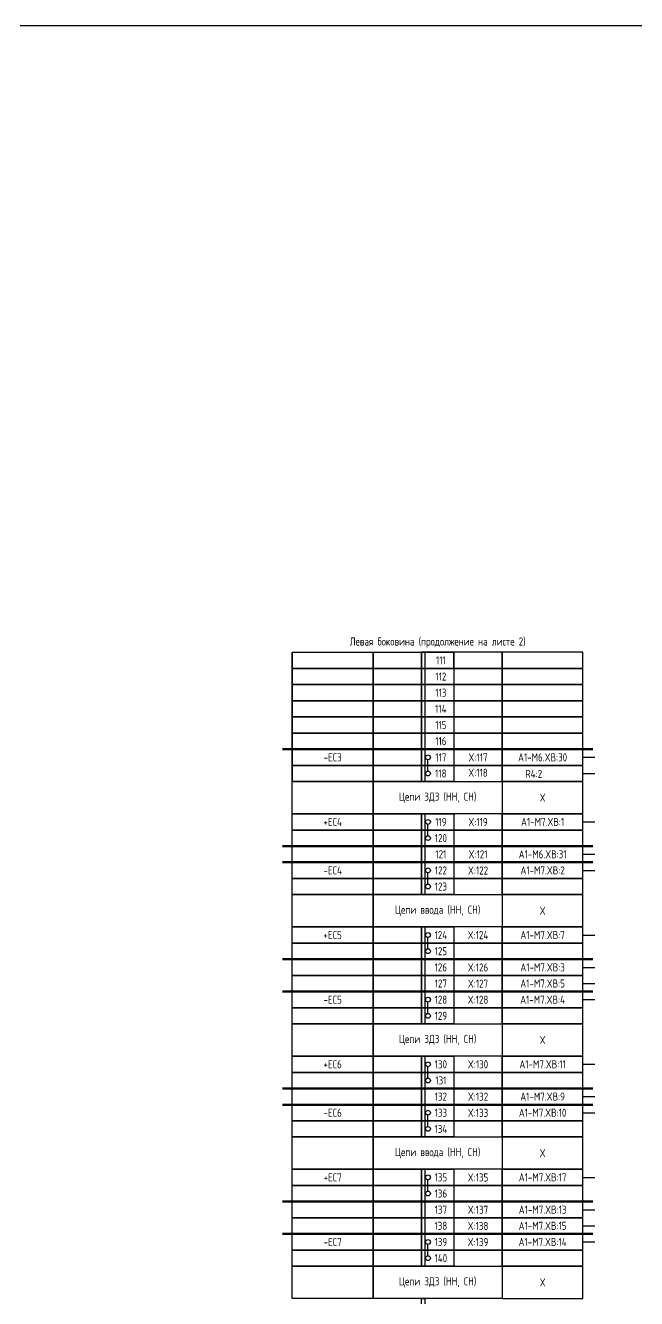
# Model space of a CAD drawing. Header units: millimetres. Extents: x -1533 to 5846, y -90 to 586.
# Drawn here: x 5182.4 to 5371.6, y 192 to 586 of the extents above; entities that cross this region are included whole.
import ezdxf

# ---------------------------------------------------------------- set-up
doc = ezdxf.new("R2010")
doc.units = ezdxf.units.MM
doc.styles.add('Gost_type_A', font='GOST_A.TTF')

msp = doc.modelspace()

# ---------------------------------------------------------------- linework, layer by layer
at = {"color": 5}
msp.add_line((5265, 392), (5265, 352), dxfattribs=at)
for p, q in [((5306, 392), (5306, 352)), ((5355, 359.5), (5358.62, 359.5)), ((5355, 354.5), (5358.62, 354.5)), ((5355, 339.5), (5358.62, 339.5)), ((5355, 329.5), (5358.62, 329.5)), ((5355, 324.5), (5358.62, 324.5)), ((5355, 304.5), (5358.62, 304.5)), ((5355, 294.5), (5358.62, 294.5)), ((5355, 289.5), (5358.62, 289.5)), ((5355, 284.5), (5358.62, 284.5)), ((5355, 264.5), (5358.62, 264.5)), ((5355, 254.5), (5358.62, 254.5)), ((5355, 249.5), (5358.62, 249.5)), ((5355, 229.5), (5358.62, 229.5)), ((5355, 219.5), (5358.62, 219.5)), ((5355, 214.5), (5358.62, 214.5)), ((5355, 209.5), (5358.62, 209.5))]:
    msp.add_line(p, q)
at = {"lineweight": 50}
for p, q in [((5262, 362), (5358, 362)), ((5262, 332), (5358, 332)), ((5262, 327), (5358, 327)), ((5262, 297), (5358, 297)), ((5262, 287), (5358, 287)), ((5262, 257), (5358, 257)), ((5262, 252), (5358, 252)), ((5262, 222), (5358, 222)), ((5262, 212), (5358, 212))]:
    msp.add_line(p, q, dxfattribs=at)
at = {"color": 7, "lineweight": -2}
for p, q in [((5307, 355.25), (5307, 358.75)), ((5307, 335.25), (5307, 338.75)), ((5307, 320.25), (5307, 323.75)), ((5307, 300.25), (5307, 303.75)), ((5307, 280.25), (5307, 283.75)), ((5307, 260.25), (5307, 263.75)), ((5307, 245.25), (5307, 248.75)), ((5307, 225.25), (5307, 228.75)), ((5307, 205.25), (5307, 208.75))]:
    msp.add_line(p, q, dxfattribs=at)
for points in [[(-1533, 586), (5845.64, 586), (5845.64, -90), (-1533, -90)], [(5265, 392), (5290, 392), (5290, 387), (5265, 387)], [(5265, 392), (5290, 392), (5290, 387), (5265, 387)], [(5290, 392), (5305, 392), (5305, 387), (5290, 387)], [(5315, 392), (5305, 392), (5305, 387), (5315, 387)], [(5305, 392), (5315, 392), (5315, 387), (5305, 387)], [(5330, 392), (5315, 392), (5315, 387), (5330, 387)], [(5330, 392), (5315, 392), (5315, 387), (5330, 387)], [(5355, 392), (5330, 392), (5330, 387), (5355, 387)], [(5355, 392), (5330, 392), (5330, 387), (5355, 387)], [(5265, 387), (5290, 387), (5290, 382), (5265, 382)], [(5290, 387), (5305, 387), (5305, 382), (5290, 382)], [(5305, 387), (5315, 387), (5315, 382), (5305, 382)], [(5330, 387), (5315, 387), (5315, 382), (5330, 382)], [(5355, 387), (5330, 387), (5330, 382), (5355, 382)], [(5265, 382), (5290, 382), (5290, 377), (5265, 377)], [(5290, 382), (5305, 382), (5305, 377), (5290, 377)], [(5305, 382), (5315, 382), (5315, 377), (5305, 377)], [(5330, 382), (5315, 382), (5315, 377), (5330, 377)], [(5355, 382), (5330, 382), (5330, 377), (5355, 377)], [(5265, 377), (5290, 377), (5290, 372), (5265, 372)], [(5290, 377), (5305, 377), (5305, 372), (5290, 372)], [(5305, 377), (5315, 377), (5315, 372), (5305, 372)], [(5330, 377), (5315, 377), (5315, 372), (5330, 372)], [(5355, 377), (5330, 377), (5330, 372), (5355, 372)], [(5265, 372), (5290, 372), (5290, 367), (5265, 367)], [(5290, 372), (5305, 372), (5305, 367), (5290, 367)], [(5305, 372), (5315, 372), (5315, 367), (5305, 367)], [(5330, 372), (5315, 372), (5315, 367), (5330, 367)], [(5355, 372), (5330, 372), (5330, 367), (5355, 367)], [(5265, 367), (5290, 367), (5290, 362), (5265, 362)], [(5290, 367), (5305, 367), (5305, 362), (5290, 362)], [(5305, 367), (5315, 367), (5315, 362), (5305, 362)], [(5330, 367), (5315, 367), (5315, 362), (5330, 362)], [(5355, 367), (5330, 367), (5330, 362), (5355, 362)], [(5265, 362), (5290, 362), (5290, 357), (5265, 357)], [(5290, 362), (5305, 362), (5305, 357), (5290, 357)], [(5305, 362), (5315, 362), (5315, 357), (5305, 357)], [(5330, 362), (5315, 362), (5315, 357), (5330, 357)], [(5355, 362), (5330, 362), (5330, 357), (5355, 357)], [(5265, 357), (5290, 357), (5290, 352), (5265, 352)], [(5290, 357), (5305, 357), (5305, 352), (5290, 352)], [(5305, 357), (5315, 357), (5315, 352), (5305, 352)], [(5330, 357), (5315, 357), (5315, 352), (5330, 352)], [(5355, 357), (5330, 357), (5330, 352), (5355, 352)], [(5265, 352), (5290, 352), (5290, 342), (5265, 342)], [(5265, 352), (5290, 352), (5290, 342), (5265, 342)], [(5290, 352), (5330, 352), (5330, 342), (5290, 342)], [(5355, 352), (5330, 352), (5330, 342), (5355, 342)], [(5265, 342), (5290, 342), (5290, 337), (5265, 337)], [(5290, 342), (5305, 342), (5305, 337), (5290, 337)], [(5305, 342), (5315, 342), (5315, 337), (5305, 337)], [(5305, 342), (5306, 342), (5306, 317), (5305, 317)], [(5330, 342), (5315, 342), (5315, 337), (5330, 337)], [(5355, 342), (5330, 342), (5330, 337), (5355, 337)], [(5265, 337), (5290, 337), (5290, 332), (5265, 332)], [(5290, 337), (5305, 337), (5305, 332), (5290, 332)], [(5305, 337), (5315, 337), (5315, 332), (5305, 332)], [(5330, 337), (5315, 337), (5315, 332), (5330, 332)], [(5355, 337), (5330, 337), (5330, 332), (5355, 332)], [(5265, 332), (5290, 332), (5290, 327), (5265, 327)], [(5290, 332), (5305, 332), (5305, 327), (5290, 327)], [(5305, 332), (5315, 332), (5315, 327), (5305, 327)], [(5330, 332), (5315, 332), (5315, 327), (5330, 327)], [(5355, 332), (5330, 332), (5330, 327), (5355, 327)], [(5265, 327), (5290, 327), (5290, 322), (5265, 322)], [(5290, 327), (5305, 327), (5305, 322), (5290, 322)], [(5305, 327), (5315, 327), (5315, 322), (5305, 322)], [(5330, 327), (5315, 327), (5315, 322), (5330, 322)], [(5355, 327), (5330, 327), (5330, 322), (5355, 322)], [(5265, 322), (5290, 322), (5290, 317), (5265, 317)], [(5290, 322), (5305, 322), (5305, 317), (5290, 317)], [(5305, 322), (5315, 322), (5315, 317), (5305, 317)], [(5330, 322), (5315, 322), (5315, 317), (5330, 317)], [(5355, 322), (5330, 322), (5330, 317), (5355, 317)], [(5265, 317), (5290, 317), (5290, 307), (5265, 307)], [(5290, 317), (5330, 317), (5330, 307), (5290, 307)], [(5355, 317), (5330, 317), (5330, 307), (5355, 307)], [(5265, 307), (5290, 307), (5290, 302), (5265, 302)], [(5290, 307), (5305, 307), (5305, 302), (5290, 302)], [(5305, 307), (5315, 307), (5315, 302), (5305, 302)], [(5305, 307), (5306, 307), (5306, 277), (5305, 277)], [(5330, 307), (5315, 307), (5315, 302), (5330, 302)], [(5355, 307), (5330, 307), (5330, 302), (5355, 302)], [(5265, 302), (5290, 302), (5290, 297), (5265, 297)], [(5290, 302), (5305, 302), (5305, 297), (5290, 297)], [(5305, 302), (5315, 302), (5315, 297), (5305, 297)], [(5330, 302), (5315, 302), (5315, 297), (5330, 297)], [(5355, 302), (5330, 302), (5330, 297), (5355, 297)], [(5265, 297), (5290, 297), (5290, 292), (5265, 292)], [(5290, 297), (5305, 297), (5305, 292), (5290, 292)], [(5305, 297), (5315, 297), (5315, 292), (5305, 292)], [(5330, 297), (5315, 297), (5315, 292), (5330, 292)], [(5355, 297), (5330, 297), (5330, 292), (5355, 292)], [(5265, 292), (5290, 292), (5290, 287), (5265, 287)], [(5290, 292), (5305, 292), (5305, 287), (5290, 287)], [(5305, 292), (5315, 292), (5315, 287), (5305, 287)], [(5330, 292), (5315, 292), (5315, 287), (5330, 287)], [(5355, 292), (5330, 292), (5330, 287), (5355, 287)], [(5265, 287), (5290, 287), (5290, 282), (5265, 282)], [(5290, 287), (5305, 287), (5305, 282), (5290, 282)], [(5305, 287), (5315, 287), (5315, 282), (5305, 282)], [(5330, 287), (5315, 287), (5315, 282), (5330, 282)], [(5355, 287), (5330, 287), (5330, 282), (5355, 282)], [(5265, 282), (5290, 282), (5290, 277), (5265, 277)], [(5290, 282), (5305, 282), (5305, 277), (5290, 277)], [(5305, 282), (5315, 282), (5315, 277), (5305, 277)], [(5330, 282), (5315, 282), (5315, 277), (5330, 277)], [(5355, 282), (5330, 282), (5330, 277), (5355, 277)], [(5265, 277), (5290, 277), (5290, 267), (5265, 267)], [(5290, 277), (5330, 277), (5330, 267), (5290, 267)], [(5355, 277), (5330, 277), (5330, 267), (5355, 267)], [(5265, 267), (5290, 267), (5290, 262), (5265, 262)], [(5290, 267), (5305, 267), (5305, 262), (5290, 262)], [(5305, 267), (5315, 267), (5315, 262), (5305, 262)], [(5305, 267), (5306, 267), (5306, 242), (5305, 242)], [(5330, 267), (5315, 267), (5315, 262), (5330, 262)], [(5355, 267), (5330, 267), (5330, 262), (5355, 262)], [(5265, 262), (5290, 262), (5290, 257), (5265, 257)], [(5290, 262), (5305, 262), (5305, 257), (5290, 257)], [(5305, 262), (5315, 262), (5315, 257), (5305, 257)], [(5330, 262), (5315, 262), (5315, 257), (5330, 257)], [(5355, 262), (5330, 262), (5330, 257), (5355, 257)], [(5265, 257), (5290, 257), (5290, 252), (5265, 252)], [(5290, 257), (5305, 257), (5305, 252), (5290, 252)], [(5305, 257), (5315, 257), (5315, 252), (5305, 252)], [(5330, 257), (5315, 257), (5315, 252), (5330, 252)], [(5355, 257), (5330, 257), (5330, 252), (5355, 252)], [(5265, 252), (5290, 252), (5290, 247), (5265, 247)], [(5290, 252), (5305, 252), (5305, 247), (5290, 247)], [(5305, 252), (5315, 252), (5315, 247), (5305, 247)], [(5330, 252), (5315, 252), (5315, 247), (5330, 247)], [(5355, 252), (5330, 252), (5330, 247), (5355, 247)], [(5265, 247), (5290, 247), (5290, 242), (5265, 242)], [(5290, 247), (5305, 247), (5305, 242), (5290, 242)], [(5305, 247), (5315, 247), (5315, 242), (5305, 242)], [(5330, 247), (5315, 247), (5315, 242), (5330, 242)], [(5355, 247), (5330, 247), (5330, 242), (5355, 242)], [(5265, 242), (5290, 242), (5290, 232), (5265, 232)], [(5290, 242), (5330, 242), (5330, 232), (5290, 232)], [(5355, 242), (5330, 242), (5330, 232), (5355, 232)], [(5265, 232), (5290, 232), (5290, 227), (5265, 227)], [(5290, 232), (5305, 232), (5305, 227), (5290, 227)], [(5305, 232), (5315, 232), (5315, 227), (5305, 227)], [(5305, 232), (5306, 232), (5306, 202), (5305, 202)], [(5330, 232), (5315, 232), (5315, 227), (5330, 227)], [(5355, 232), (5330, 232), (5330, 227), (5355, 227)], [(5265, 227), (5290, 227), (5290, 222), (5265, 222)], [(5290, 227), (5305, 227), (5305, 222), (5290, 222)], [(5305, 227), (5315, 227), (5315, 222), (5305, 222)], [(5330, 227), (5315, 227), (5315, 222), (5330, 222)], [(5355, 227), (5330, 227), (5330, 222), (5355, 222)], [(5265, 222), (5290, 222), (5290, 217), (5265, 217)], [(5290, 222), (5305, 222), (5305, 217), (5290, 217)], [(5305, 222), (5315, 222), (5315, 217), (5305, 217)], [(5330, 222), (5315, 222), (5315, 217), (5330, 217)], [(5355, 222), (5330, 222), (5330, 217), (5355, 217)], [(5265, 217), (5290, 217), (5290, 212), (5265, 212)], [(5290, 217), (5305, 217), (5305, 212), (5290, 212)], [(5305, 217), (5315, 217), (5315, 212), (5305, 212)], [(5330, 217), (5315, 217), (5315, 212), (5330, 212)], [(5355, 217), (5330, 217), (5330, 212), (5355, 212)], [(5265, 212), (5290, 212), (5290, 207), (5265, 207)], [(5290, 212), (5305, 212), (5305, 207), (5290, 207)], [(5305, 212), (5315, 212), (5315, 207), (5305, 207)], [(5330, 212), (5315, 212), (5315, 207), (5330, 207)], [(5355, 212), (5330, 212), (5330, 207), (5355, 207)], [(5265, 207), (5290, 207), (5290, 202), (5265, 202)], [(5290, 207), (5305, 207), (5305, 202), (5290, 202)], [(5305, 207), (5315, 207), (5315, 202), (5305, 202)], [(5330, 207), (5315, 207), (5315, 202), (5330, 202)], [(5355, 207), (5330, 207), (5330, 202), (5355, 202)], [(5265, 202), (5290, 202), (5290, 192), (5265, 192)], [(5290, 202), (5330, 202), (5330, 192), (5290, 192)], [(5355, 202), (5330, 202), (5330, 192), (5355, 192)], [(5305, 192), (5306, 192), (5306, 167), (5305, 167)]]:
    msp.add_lwpolyline(points, close=True)
for centre in [(5307, 359.5), (5307, 359.5), (5307, 359.5), (5307, 354.5), (5307, 339.5), (5307, 339.5), (5307, 339.5), (5307, 334.5), (5307, 324.5), (5307, 324.5), (5307, 324.5), (5307, 319.5), (5307, 304.5), (5307, 304.5), (5307, 304.5), (5307, 299.5), (5307, 284.5), (5307, 284.5), (5307, 284.5), (5307, 279.5), (5307, 264.5), (5307, 264.5), (5307, 264.5), (5307, 259.5), (5307, 249.5), (5307, 249.5), (5307, 249.5), (5307, 244.5), (5307, 229.5), (5307, 229.5), (5307, 229.5), (5307, 224.5), (5307, 209.5), (5307, 209.5), (5307, 209.5), (5307, 204.5)]:
    msp.add_circle(centre, 0.75, dxfattribs=at)

# ---------------------------------------------------------------- texts
at = {"char_height": 2.5, "attachment_point": 5, "style": 'Gost_type_A'}
for s, insert, width in [('Левая боковина (продолжение на листе 2)', (5310, 395), 90), ('-ЕС3', (5277.5, 359.5), 25), ('A1-М6.XВ:30', (5342.5, 359.5), 25), ('R4:2', (5339.75, 354.38), 25), ('Цепи ЗДЗ (НН, СН)', (5310, 347), 40), ('X', (5342.5, 347), 25), ('+ЕС4', (5277.5, 339.5), 25), ('A1-М7.XВ:1', (5342.5, 339.5), 25), ('A1-М6.XВ:31', (5342.5, 329.5), 25), ('-ЕС4', (5277.5, 324.5), 25), ('A1-М7.XВ:2', (5342.5, 324.5), 25), ('Цепи ввода (НН, СН)', (5310, 312), 40), ('X', (5342.5, 312), 25), ('+ЕС5', (5277.5, 304.5), 25), ('A1-М7.XВ:7', (5342.5, 304.5), 25), ('A1-М7.XВ:3', (5342.5, 294.5), 25), ('A1-М7.XВ:5', (5342.5, 289.5), 25), ('-ЕС5', (5277.5, 284.5), 25), ('A1-М7.XВ:4', (5342.5, 284.5), 25), ('Цепи ЗДЗ (НН, СН)', (5310, 272), 40), ('X', (5342.5, 272), 25), ('+ЕС6', (5277.5, 264.5), 25), ('A1-М7.XВ:11', (5342.5, 264.5), 25), ('A1-М7.XВ:9', (5342.5, 254.5), 25), ('-ЕС6', (5277.5, 249.5), 25), ('A1-М7.XВ:10', (5342.5, 249.5), 25), ('Цепи ввода (НН, СН)', (5310, 237), 40), ('X', (5342.5, 237), 25), ('+ЕС7', (5277.5, 229.5), 25), ('A1-М7.XВ:17', (5342.5, 229.5), 25), ('A1-М7.XВ:13', (5342.5, 219.5), 25), ('A1-М7.XВ:15', (5342.5, 214.5), 25), ('-ЕС7', (5277.5, 209.5), 25), ('A1-М7.XВ:14', (5342.5, 209.5), 25), ('Цепи ЗДЗ (НН, СН)', (5310, 197), 40), ('X', (5342.5, 197), 25)]:
    msp.add_mtext(s, dxfattribs=dict(at, insert=insert, width=width))
at = {"ltscale": 10, "char_height": 2.5, "attachment_point": 5, "style": 'Gost_type_A'}
for s, insert, width in [('111', (5311, 389.5), 8), ('112', (5311, 384.5), 8), ('113', (5311, 379.5), 8), ('114', (5311, 374.5), 8), ('115', (5311, 369.5), 8), ('116', (5311, 364.5), 8), ('117', (5311, 359.5), 8), ('X:117', (5322.5, 359.47), 15), ('118', (5311, 354.5), 8), ('X:118', (5322.5, 354.73), 15), ('119', (5311, 339.5), 8), ('X:119', (5322.5, 339.47), 15), ('120', (5311, 334.5), 8), ('121', (5311, 329.5), 8), ('X:121', (5322.5, 329.47), 15), ('122', (5311, 324.5), 8), ('X:122', (5322.5, 324.47), 15), ('123', (5311, 319.5), 8), ('124', (5311, 304.5), 8), ('X:124', (5322.5, 304.47), 15), ('125', (5311, 299.5), 8), ('126', (5311, 294.5), 8), ('X:126', (5322.5, 294.47), 15), ('127', (5311, 289.5), 8), ('X:127', (5322.5, 289.47), 15), ('128', (5311, 284.5), 8), ('X:128', (5322.5, 284.47), 15), ('129', (5311, 279.5), 8), ('130', (5311, 264.5), 8), ('X:130', (5322.5, 264.47), 15), ('131', (5311, 259.5), 8), ('132', (5311, 254.5), 8), ('X:132', (5322.5, 254.47), 15), ('133', (5311, 249.5), 8), ('X:133', (5322.5, 249.47), 15), ('134', (5311, 244.5), 8), ('135', (5311, 229.5), 8), ('X:135', (5322.5, 229.47), 15), ('136', (5311, 224.5), 8), ('137', (5311, 219.5), 8), ('X:137', (5322.5, 219.47), 15), ('138', (5311, 214.5), 8), ('X:138', (5322.5, 214.47), 15), ('139', (5311, 209.5), 8), ('X:139', (5322.5, 209.47), 15), ('140', (5311, 204.5), 8)]:
    msp.add_mtext(s, dxfattribs=dict(at, insert=insert, width=width))

doc.saveas('drawing.dxf')
